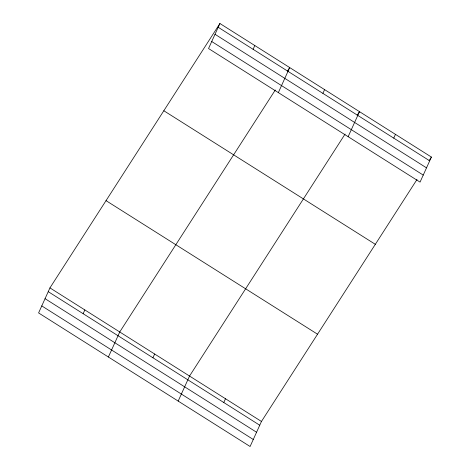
<?xml version="1.0" encoding="UTF-8"?>
<svg xmlns="http://www.w3.org/2000/svg" width="470" height="470" viewBox="0 0 470 470"><rect width="100%" height="100%" fill="white"/><g stroke="black" fill="none" stroke-linecap="round" stroke-linejoin="round"><path stroke-width="0.7" d="M219.907 23.5L208.545 48.539L420.057 182.107L431.413 157.068L219.907 23.5L49.943 287.893L38.587 312.932L250.093 446.5L261.455 421.461L417.002 179.487M83.137 313.702L84.847 309.93M108.388 357.012L119.744 331.973L275.291 89.993M253.095 49.309L254.805 45.537M152.932 357.776L154.642 354.01M278.346 92.614L289.702 67.574L287.364 71.211M178.183 401.086L189.539 376.047L345.086 134.073M322.89 93.383L324.6 89.617M223.785 402.526L225.494 398.754M348.141 136.694L359.497 111.654L357.165 115.291M393.748 138.127L395.458 134.361M429.075 160.705L431.413 157.068M218.197 27.266L429.703 160.834M215.013 34.287L426.519 167.855M211.729 41.519L423.241 175.087M163.819 110.75L375.324 244.318M106.032 200.643L317.538 334.211M49.943 287.893L261.455 421.461M48.24 291.664L259.745 425.227M45.055 298.679L256.561 432.247M41.771 305.911L253.277 439.479"/></g></svg>
